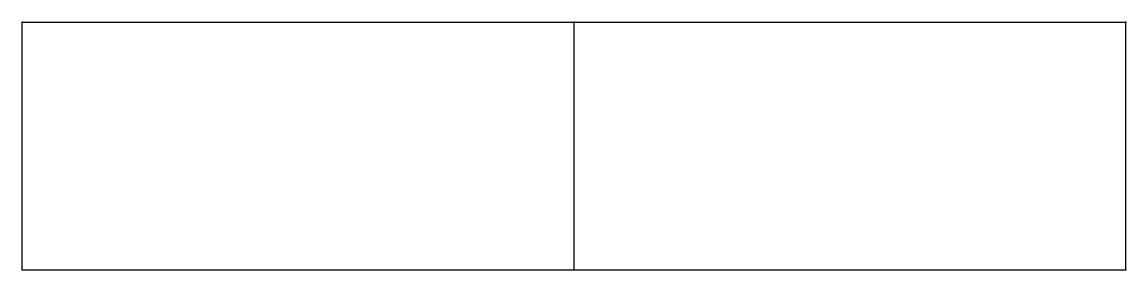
# Model space of a CAD drawing. Extents: x 0 to 12, y 0 to 2.7.
import ezdxf

# ---------------------------------------------------------------- set-up
doc = ezdxf.new("R2010")
doc.units = 0

msp = doc.modelspace()

# ---------------------------------------------------------------- linework, layer by layer
for p, q in [((0, 2.7), (6, 2.7)), ((0, 0), (0, 2.7)), ((6, 0), (6, 2.7)), ((6, 2.7), (12, 2.7)), ((12, 0), (12, 2.7)), ((0, 0), (6, 0)), ((6, 0), (12, 0))]:
    msp.add_line(p, q)
for p in [(0, 2.7), (6, 2.7), (12, 2.7), (0, 0), (6, 0), (12, 0)]:
    msp.add_point(p)

doc.saveas('drawing.dxf')
